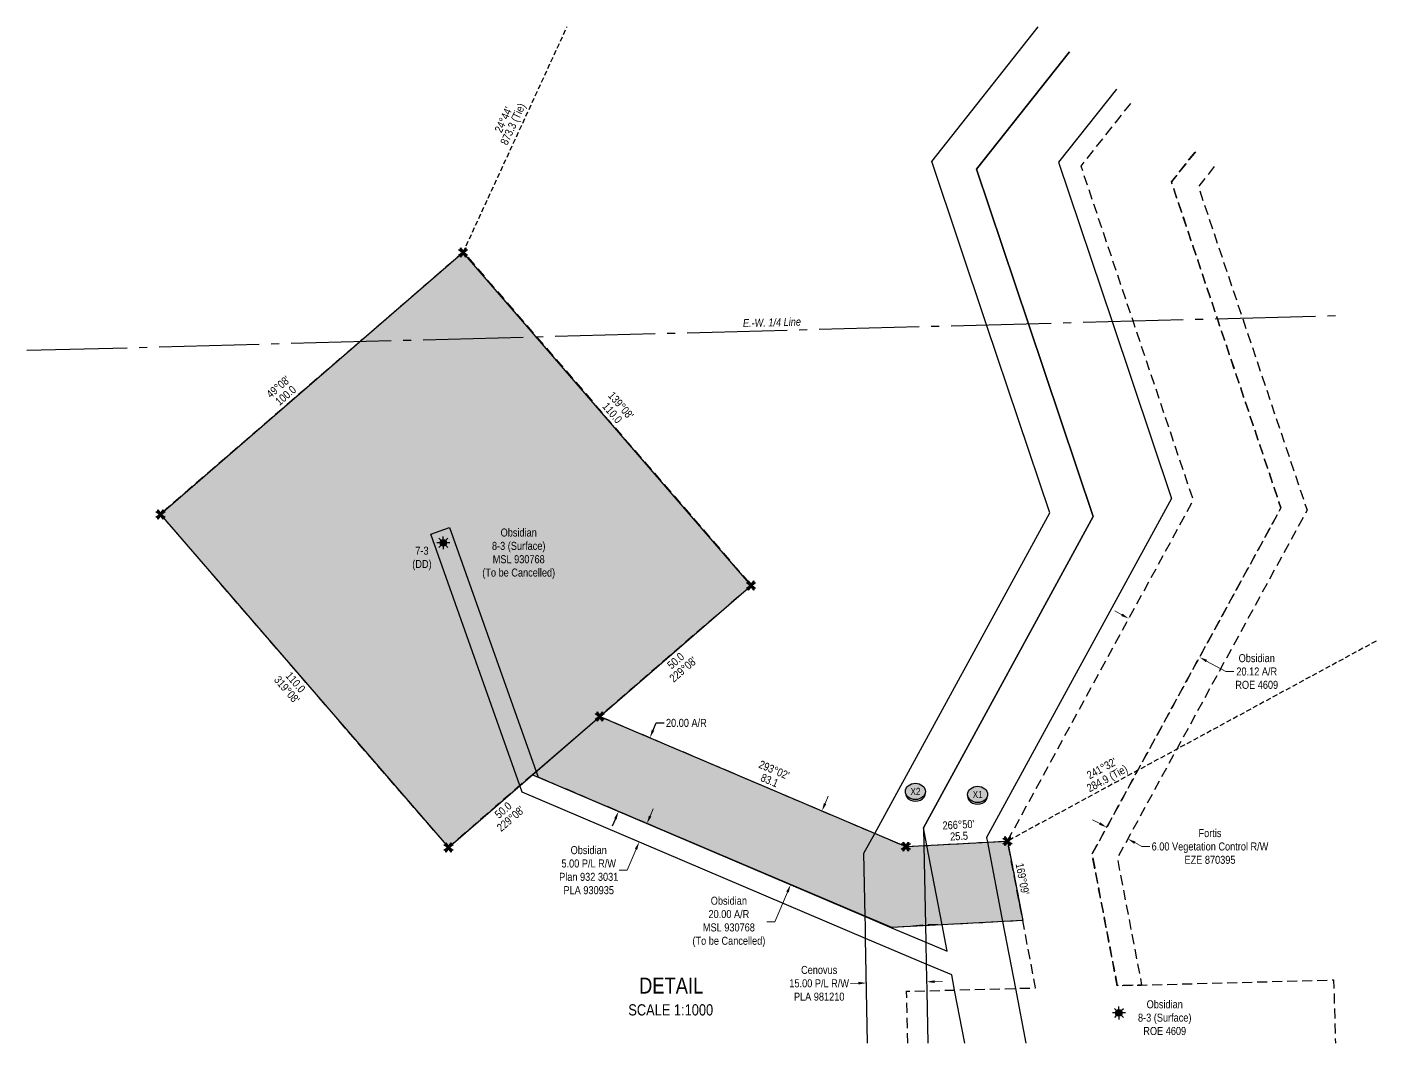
# Model space of a CAD drawing. Extents: x 625996 to 631026, y 5875928 to 5877704.
# Drawn here: x 629341 to 631026, y 5876135 to 5877404 of the extents above; entities that cross this region are included whole.
import ezdxf
from ezdxf.enums import TextEntityAlignment as Align

# ---------------------------------------------------------------- set-up
doc = ezdxf.new("R2010")
doc.units = 0
doc.header["$LTSCALE"] = 5
doc.header["$PDSIZE"] = 0.5
for name, pattern in [('foc-ACCESSROAD', [3.75, 2.5, -1.25]), ('foc-FLOWLINE', [3.75, 2.5, -1.25]), ('foc-QUARTERLINE', [33, 25, -3, 2, -3]), ('foc-TIELINE', [1.875, 1.25, -0.625])]:
    doc.linetypes.add(name, pattern=pattern)
doc.layers.get('Defpoints').update_dxf_attribs({"color": 9})
for name, color, linetype, lineweight in [('C-AR-T', 13, 'Continuous', 9), ('C-RW-T', 13, 'Continuous', 9), ('F-EZE-T', 190, 'Continuous', 9), ('F-RW-T', 190, 'Continuous', 9)]:
    doc.layers.add(name, color=color, linetype=linetype, lineweight=lineweight)
for name, color, linetype in [('C-RW', 13, 'Continuous'), ('C-WS', 13, 'foc-ACCESSROAD'), ('C-WS-S', 8, 'Continuous'), ('CG-NOTES', 7, 'Continuous'), ('F-EZE', 190, 'foc-FLOWLINE'), ('F-RW', 190, 'Continuous'), ('L-BD', 7, 'Continuous'), ('L-BD1', 253, 'Continuous'), ('L-MON', 1, 'Continuous'), ('L-QSEC', 8, 'foc-QUARTERLINE'), ('L-TIE', 7, 'foc-TIELINE'), ('P-CROSSINGS', 250, 'Continuous'), ('P-PROPOSED', 10, 'Continuous'), ('P-PROPOSED-H', 21, 'Continuous'), ('P-TXT', 4, 'Continuous')]:
    doc.layers.add(name, color=color, linetype=linetype)
doc.styles.add('80CG', font='ARIALN.TTF', dxfattribs={"height": 10})
doc.styles.add('80L', font='ARIALN.TTF', dxfattribs={"height": 10})
doc.styles.add('Crossing', font='ARIALN.TTF', dxfattribs={"height": 10})
doc.styles.get("Standard").update_dxf_attribs({"font": 'ARIALN.TTF'})
doc.dimstyles.new('Compass 5 000', dxfattribs={"dimscale": 5, "dimtxt": 9, "dimasz": 2, "dimexe": 0.2, "dimexo": 0.0625, "dimgap": 0.5, "dimtad": 0, "dimtih": 1, "dimtoh": 1, "dimzin": 0, "dimdsep": 46, "dimtxsty": '80CG', "dimcen": 0.1, "dimse1": 1, "dimse2": 1, "dimclrd": 256, "dimclrt": 256, "dimaunit": 1, "dimadec": 4, "dimazin": 0, "dimtfac": 0.06, "dimtofl": 0, "dimtmove": 0, "dimatfit": 1, "dimfxl": 0.2, "dimtolj": 1, "dimtzin": 0, "dimlwd": -1, "dimarcsym": 0})

# ---------------------------------------------------------------- blocks, each defined once
blk = doc.blocks.new('GAS')
h = blk.add_hatch(color=255)
h.dxf.hatch_style = 1
edge = h.paths.add_edge_path()
edge.add_arc((0, 0), 0.9, 0, 360)
for p, q in [((-0.81, 0), (-1.62, 0)), ((-0.57, 0.57), (-1.14, 1.14)), ((0, 0.81), (0, 1.62)), ((0.57, 0.57), (1.14, 1.14)), ((1.62, 0), (0.81, 0)), ((-0.57, -0.57), (-1.14, -1.14)), ((0, -0.81), (0, -1.62)), ((1.14, -1.14), (0.57, -0.57))]:
    blk.add_line(p, q)
blk.add_circle((0, 0), 0.8)
blk = doc.blocks.new('TEMP')
h = blk.add_hatch(color=255)
h.dxf.hatch_style = 1
h.paths.add_polyline_path([(0, 0.25), (-0.67, 1.15), (-0.67, 0.67), (-1.15, 0.67), (-0.25, 0), (-1.15, -0.67), (-0.67, -0.67), (-0.67, -1.15), (0, -0.25), (0.67, -1.15), (0.67, -0.67), (1.15, -0.67), (0.25, 0), (1.15, 0.67), (0.67, 0.67), (0.67, 1.15)])
h.paths.add_polyline_path([(0.57, 0.85), (0.57, 0.57), (0.85, 0.57), (0.08, 0), (0.85, -0.57), (0.57, -0.57), (0.57, -0.85), (0, -0.08), (-0.57, -0.85), (-0.57, -0.57), (-0.85, -0.57), (-0.08, 0), (-0.85, 0.57), (-0.57, 0.57), (-0.57, 0.85), (0, 0.08)], flags=16)
h = blk.add_hatch(color=1)
h.dxf.hatch_style = 1
h.paths.add_polyline_path([(0, 0.08), (-0.57, 0.85), (-0.57, 0.57), (-0.85, 0.57), (-0.08, 0), (-0.85, -0.57), (-0.57, -0.57), (-0.57, -0.85), (0, -0.08), (0.57, -0.85), (0.57, -0.57), (0.85, -0.57), (0.08, 0), (0.85, 0.57), (0.57, 0.57), (0.57, 0.85)])
at = {"color": 1}
for p, q in [((-0.08, 0), (0.08, 0)), ((0, 0.08), (0, -0.08))]:
    blk.add_line(p, q, dxfattribs=at)
at = {"color": 255, "flags": 128}
blk.add_lwpolyline([(-0.25, 0), (-1.15, 0.67), (-0.67, 0.67), (-0.67, 1.15), (0, 0.25), (0.67, 1.15), (0.67, 0.67), (1.15, 0.67), (0.25, 0), (1.15, -0.67), (0.67, -0.67), (0.67, -1.15), (0, -0.25), (-0.67, -1.15), (-0.67, -0.67), (-1.15, -0.67)], close=True, dxfattribs=at)
at = {"color": 1, "flags": 128}
blk.add_lwpolyline([(-0.08, 0), (-0.85, 0.57), (-0.57, 0.57), (-0.57, 0.85), (0, 0.08), (0.57, 0.85), (0.57, 0.57), (0.85, 0.57), (0.08, 0), (0.85, -0.57), (0.57, -0.57), (0.57, -0.85), (0, -0.08), (-0.57, -0.85), (-0.57, -0.57), (-0.85, -0.57)], close=True, dxfattribs=at)
blk = doc.blocks.new('*D456')
at = {"layer": 'C-RW-T', "transparency": 16777216}
for p, q in [((630119.5, 5876418.4), (630123.4, 5876427.6)), ((630101.9, 5876377), (630090.8, 5876350.9)), ((630090.8, 5876350.9), (630080.8, 5876350.9))]:
    blk.add_line(p, q, dxfattribs=at)
for points in [[(630118, 5876419.1), (630121.1, 5876417.8), (630115.6, 5876409.2)], [(630100.4, 5876377.7), (630103.4, 5876376.4), (630105.8, 5876386.2)]]:
    blk.add_solid(points, dxfattribs=at)
at = {"layer": 'Defpoints', "color": 0, "transparency": 16777216}
for p in [(630119, 5876407.8), (630105.8, 5876386.2), (630109.2, 5876384.8)]:
    blk.add_point(p, dxfattribs=at)
at = {"layer": 'C-RW-T', "transparency": 16777216, "insert": (630042.8, 5876350.9), "char_height": 10, "attachment_point": 5, "style": '80CG'}
blk.add_mtext('\\A1;Obsidian\\P5.00 P/L R/W\\PPlan 932 3031\\PPLA 930935', dxfattribs=at)
blk = doc.blocks.new('*D457')
at = {"layer": 'C-AR-T', "transparency": 16777216}
for p, q in [((630338.1, 5876434.1), (630342, 5876443.3)), ((630291.1, 5876323.6), (630275.2, 5876286.3)), ((630275.2, 5876286.3), (630265.2, 5876286.3))]:
    blk.add_line(p, q, dxfattribs=at)
for points in [[(630336.6, 5876434.7), (630339.6, 5876433.4), (630334.2, 5876424.9)], [(630289.6, 5876324.3), (630292.6, 5876323), (630295, 5876332.8)]]:
    blk.add_solid(points, dxfattribs=at)
at = {"layer": 'Defpoints', "color": 0, "transparency": 16777216}
for p in [(630325.1, 5876428.7), (630286, 5876336.7), (630295, 5876332.8)]:
    blk.add_point(p, dxfattribs=at)
at = {"layer": 'C-AR-T', "transparency": 16777216, "insert": (630217.9, 5876286.3), "char_height": 10, "attachment_point": 5, "style": '80CG'}
blk.add_mtext('\\A1;Obsidian\\P20.00 A/R\\PMSL 930768\\P(To be Cancelled)', dxfattribs=at)
blk = doc.blocks.new('*D458')
at = {"layer": 'Defpoints', "color": 0, "transparency": 16777216}
for p in [(630389.8, 5876211.4), (630389.8, 5876210), (630464.8, 5876212.9)]:
    blk.add_point(p, dxfattribs=at)
at = {"layer": 'F-RW-T', "transparency": 16777216}
for p, q in [((630379.8, 5876209.8), (630369.8, 5876209.6)), ((630474.8, 5876211.7), (630484.8, 5876211.9))]:
    blk.add_line(p, q, dxfattribs=at)
for points in [[(630379.8, 5876211.5), (630379.8, 5876208.2), (630389.8, 5876210)], [(630474.8, 5876213.4), (630474.8, 5876210.1), (630464.8, 5876211.5)]]:
    blk.add_solid(points, dxfattribs=at)
at = {"layer": 'F-RW-T', "transparency": 16777216, "insert": (630330.7, 5876209.6), "char_height": 10, "attachment_point": 5, "style": '80CG'}
blk.add_mtext('\\A1;Cenovus\\P15.00 P/L R/W\\PPLA 981210', dxfattribs=at)
blk = doc.blocks.new('*D459')
at = {"layer": 'C-AR-T', "transparency": 16777216}
for p, q in [((630708.7, 5876669.9), (630699.9, 5876674.7)), ((630814.6, 5876612.1), (630838.7, 5876599)), ((630838.7, 5876599), (630848.7, 5876599))]:
    blk.add_line(p, q, dxfattribs=at)
for points in [[(630709.5, 5876671.4), (630707.9, 5876668.4), (630717.5, 5876665.1)], [(630815.4, 5876613.6), (630813.8, 5876610.7), (630805.8, 5876616.9)]]:
    blk.add_solid(points, dxfattribs=at)
at = {"layer": 'Defpoints', "color": 0, "transparency": 16777216}
for p in [(630703.2, 5876638.9), (630805.8, 5876616.9), (630791.5, 5876590.7)]:
    blk.add_point(p, dxfattribs=at)
at = {"layer": 'C-AR-T', "transparency": 16777216, "insert": (630877.3, 5876599), "char_height": 10, "attachment_point": 5, "style": '80CG'}
blk.add_mtext('\\A1;Obsidian\\P20.12 A/R\\PROE 4609', dxfattribs=at)
blk = doc.blocks.new('*D460')
at = {"layer": 'Defpoints', "color": 0, "transparency": 16777216}
for p in [(630693.4, 5876410.9), (630716.2, 5876390), (630719.7, 5876396.5)]:
    blk.add_point(p, dxfattribs=at)
at = {"layer": 'F-EZE-T', "transparency": 16777216}
for p, q in [((630681.1, 5876409.2), (630672.3, 5876414)), ((630725, 5876385.3), (630733.8, 5876380.5)), ((630733.8, 5876380.5), (630743.8, 5876380.5))]:
    blk.add_line(p, q, dxfattribs=at)
for points in [[(630681.9, 5876410.7), (630680.3, 5876407.8), (630689.9, 5876404.4)], [(630725.8, 5876386.7), (630724.2, 5876383.8), (630716.2, 5876390)]]:
    blk.add_solid(points, dxfattribs=at)
at = {"layer": 'F-EZE-T', "transparency": 16777216, "insert": (630818.9, 5876380.5), "char_height": 10, "attachment_point": 5, "style": '80CG'}
blk.add_mtext('\\A1;Fortis\\P6.00 Vegetation Control R/W\\PEZE 870395', dxfattribs=at)
blk = doc.blocks.new('xing2')
h = blk.add_hatch(color=50)
h.dxf.hatch_style = 1
edge = h.paths.add_edge_path()
edge.add_ellipse((0, 0), major_axis=(-12.5, 0), ratio=0.816297, start_angle=0, end_angle=360)
h = blk.add_hatch(color=250)
h.dxf.hatch_style = 1
edge = h.paths.add_edge_path()
edge.add_ellipse((0, -2), major_axis=(-12.5, 0), ratio=0.816297, start_angle=0, end_angle=180)
edge.add_line((12.5, -2), (12.5, 0))
edge.add_ellipse((0, 0), major_axis=(-12.5, 0), ratio=0.816297, start_angle=0, end_angle=180, ccw=False)
edge.add_line((-12.5, 0), (-12.5, -2))
at = {"color": 250}
blk.add_ellipse((0, 0), major_axis=(-12.5, 0), ratio=0.816297, dxfattribs=at)
blk.add_ellipse((0, -2), major_axis=(-12.5, 0), ratio=0.816297, start_param=0, end_param=3.141593, dxfattribs=at)
at = {"color": 250, "style": 'Crossing'}
blk.add_attdef('CROSSING', text='', height=9, dxfattribs=at).set_placement((0.1, 0), align=Align.MIDDLE_CENTER)
at = {"color": 250, "style": 'Crossing', "flags": 1}
for tag, p in [('OWNER', (0.1, -12.5)), ('DESCRIPTION', (0.1, -25.8)), ('LOCATION', (0.1, -39.3)), ('DWG_REF', (0.1, -52.8))]:
    blk.add_attdef(tag, text='', height=9, dxfattribs=at).set_placement(p, align=Align.MIDDLE_CENTER)
blk = doc.blocks.new('*D469')
at = {"layer": 'Defpoints', "color": 0, "transparency": 16777216}
for p in [(630117, 5876517.4), (630119.3, 5876516.4), (630077.8, 5876425.3)]:
    blk.add_point(p, dxfattribs=at)
at = {"layer": 'P-TXT', "transparency": 16777216}
for p, q in [((630123.2, 5876525.6), (630127.1, 5876534.8)), ((630127.1, 5876534.8), (630137.1, 5876534.8)), ((630076.2, 5876415.1), (630072.2, 5876405.9))]:
    blk.add_line(p, q, dxfattribs=at)
for points in [[(630121.6, 5876526.3), (630124.7, 5876525), (630119.3, 5876516.4)], [(630074.6, 5876415.8), (630077.7, 5876414.5), (630080.1, 5876424.3)]]:
    blk.add_solid(points, dxfattribs=at)
at = {"layer": 'P-TXT', "transparency": 16777216, "insert": (630164.8, 5876534.8), "char_height": 10, "attachment_point": 5, "style": '80CG'}
blk.add_mtext('\\A1;20.00 A/R', dxfattribs=at)

msp = doc.modelspace()

# ---------------------------------------------------------------- hatches: boundary and pattern name
at = {"layer": 'P-PROPOSED-H'}
h = msp.add_hatch(color=256, dxfattribs=at)
h.dxf.hatch_style = 1
h.paths.add_polyline_path([(629885.833, 5877122.213), (629507.815, 5876795.2), (629867.529, 5876379.381), (629926.272, 5876430.199), (630056.537, 5876542.887), (630245.546, 5876706.393)])
h = msp.add_hatch(color=256, dxfattribs=at)
h.dxf.hatch_style = 1
h.paths.add_polyline_path([(630056.537, 5876542.887), (630438.965, 5876380.323), (630565.996, 5876387.347), (630584.968, 5876288.277), (630421.262, 5876279.225), (629972.345, 5876470.052)])

# ---------------------------------------------------------------- linework, layer by layer
at = {"layer": 'C-RW'}
for points in [[(630512.495, 5876135.09), (630499.821, 5876201.274), (630496.229, 5876220.036), (630464.378, 5876233.59), (630388.683, 5876265.811), (629959.726, 5876448.39), (629956.785, 5876456.677), (629845.387, 5876770.672), (629868.94, 5876779.029), (629979.616, 5876467.093), (630388.142, 5876293.207), (630421.197, 5876279.138), (630463.836, 5876260.989), (630490.563, 5876249.613), (630484.248, 5876282.594), (630465.26, 5876381.764), (630461.013, 5876403.947), (630673.09, 5876792.567), (630592.155, 5877033.369), (630527.315, 5877226.332), (630643.471, 5877372.868)], [(630702.224, 5877326.296), (630629.86, 5877235.002), (630696.682, 5877036.153), (630770.908, 5876815.304), (630539.705, 5876391.637), (630540.803, 5876385.904), (630559.791, 5876286.734), (630575.767, 5876203.299), (630588.829, 5876135.09)]]:
    msp.add_lwpolyline(points, dxfattribs=at)
at = {"layer": 'C-WS', "flags": 128}
for points in [[(630441.57, 5876135.09), (630439.851, 5876199.678), (630465.035, 5876200.349), (630499.821, 5876201.274), (630575.767, 5876203.299), (630601.111, 5876203.975), (630584.998, 5876288.117), (630565.996, 5876387.347), (630798.1, 5876812.913), (630722.834, 5877036.847), (630657.896, 5877230.105), (630721.826, 5877310.758)], [(630800.711, 5877248.227), (630770.715, 5877210.384), (630828.088, 5877039.655), (630907.528, 5876803.295), (630671.616, 5876371.006), (630703.078, 5876206.687), (630733.484, 5876207.495), (630973.386, 5876213.881), (630975.482, 5876135.09)]]:
    msp.add_lwpolyline(points, dxfattribs=at)
msp.add_lwpolyline([(630056.701, 5876543.029), (630400.146, 5876396.848), (630438.965, 5876380.323), (630461.455, 5876381.558), (630465.26, 5876381.764), (630540.803, 5876385.904), (630565.996, 5876387.347), (630584.998, 5876288.117), (630559.791, 5876286.734), (630484.248, 5876282.594), (630463.412, 5876282.456), (630421.197, 5876279.138), (630388.142, 5876293.207), (629979.616, 5876467.093), (629972.394, 5876470.167), (629956.785, 5876456.677), (629926.264, 5876430.295), (629867.444, 5876379.459), (629507.587, 5876795.84), (629756.721, 5877011.118), (629886.113, 5877122.979), (629977.681, 5877016.999), (630245.966, 5876706.6), (630056.701, 5876543.029)], close=True, dxfattribs=at)
at = {"layer": 'F-EZE', "flags": 128}
msp.add_lwpolyline([(630824.233, 5877229.582), (630804.357, 5877204.508), (630859.47, 5877040.493), (630940.16, 5876800.426), (630703.124, 5876366.077), (630733.484, 5876207.495), (630703.078, 5876206.687), (630671.616, 5876371.006), (630907.528, 5876803.295), (630828.084, 5877039.655), (630770.717, 5877210.384), (630800.712, 5877248.227)], dxfattribs=at)
at = {"layer": 'F-RW'}
for points in [[(630391.264, 5876135.09), (630388.683, 5876265.811), (630388.372, 5876281.615), (630388.142, 5876293.207), (630386.586, 5876372.001), (630400.146, 5876396.848), (630618.7, 5876797.346), (630539.846, 5877031.974), (630471.242, 5877236.132), (630604.264, 5877403.946)], [(630643.471, 5877372.868), (630527.315, 5877226.332), (630592.155, 5877033.369), (630673.09, 5876792.567), (630461.013, 5876403.947), (630461.455, 5876381.558), (630463.412, 5876282.456), (630463.836, 5876260.989), (630464.378, 5876233.59), (630465.035, 5876200.349), (630466.323, 5876135.09)]]:
    msp.add_lwpolyline(points, dxfattribs=at)
at = {"layer": 'L-QSEC'}
msp.add_line((629341.092, 5877000.14), (630984.726, 5877043.888), dxfattribs=at)
at = {"layer": 'L-TIE'}
for p, q in [((629885.833, 5877122.213), (630015.656, 5877403.946)), ((631026.304, 5876636.939), (630565.996, 5876387.347))]:
    msp.add_line(p, q, dxfattribs=at)
at = {"layer": 'P-PROPOSED', "flags": 128}
for points in [[(629885.833, 5877122.213), (629507.815, 5876795.2), (629867.529, 5876379.381), (629926.272, 5876430.199), (630056.537, 5876542.887), (630245.546, 5876706.393)], [(630056.537, 5876542.887), (630438.965, 5876380.323), (630565.996, 5876387.347), (630584.968, 5876288.277), (630421.262, 5876279.225), (629972.345, 5876470.052)]]:
    msp.add_lwpolyline(points, close=True, dxfattribs=at)

# ---------------------------------------------------------------- block references
at = {"layer": 'C-WS-S', "xscale": 4.998345, "yscale": 4.998345, "zscale": 4.998345}
for p in [(629861.194, 5876759.745), (630705.116, 5876172.637)]:
    msp.add_blockref('GAS', p, dxfattribs=at)
at = {"layer": 'L-MON', "xscale": 4.998345, "yscale": 4.998345, "zscale": 4.998345}
for p in [(629885.833, 5877122.213), (629507.815, 5876795.2), (630245.546, 5876706.393), (630056.537, 5876542.887), (629867.529, 5876379.381), (630438.965, 5876380.323), (630565.996, 5876387.347)]:
    msp.add_blockref('TEMP', p, dxfattribs=at)
at = {"layer": 'P-CROSSINGS', "xscale": 0.999669, "yscale": 0.999669, "zscale": 0.999669}
for p, values in [((630450.904, 5876449.245), {'CROSSING': 'X2'}), ((630528.638, 5876445.51), {'CROSSING': 'X1'})]:
    msp.add_blockref('xing2', p, dxfattribs=at).add_auto_attribs(values)

# ---------------------------------------------------------------- texts
at = {"layer": 'C-AR-T', "attachment_point": 5, "style": '80CG'}
for s, insert, char_height in [('\\A1;Obsidian\\P8-3 (Surface)\\PMSL 930768\\P(To be Cancelled)', (629955.36, 5876746.119), 9.99669), ('\\A1;7-3\\P(DD)', (629834.483, 5876740.149), 9.9967), ('\\A1;Obsidian\\P8-3 (Surface)\\PROE 4609', (630762.357, 5876166.716), 9.99669)]:
    msp.add_mtext(s, dxfattribs=dict(at, insert=insert, char_height=char_height))
at = {"layer": 'CG-NOTES', "color": 3, "insert": (630063.627, 5876216.814), "char_height": 19.98762, "width": 161.76129, "attachment_point": 1, "style": '80CG'}
msp.add_mtext('\\pi42.092;DETAIL\\P\\pi28.623;{\\H0.7x;SCALE 1:1000}', dxfattribs=at)
at = {"layer": 'L-BD', "style": '80L'}
for s, height, rotation, p in [("24%%d44'", 9.9967, 65.2596, (629936.195, 5877288.236)), ('873.3 (Tie)', 9.99669, 65.2596, (629949.133, 5877282.274)), ("169°09'", 9.9967, 280.8407, (630584.702, 5876340.156))]:
    msp.add_text(s, height=height, rotation=rotation, dxfattribs=at).set_placement(p, align=Align.MIDDLE)
at = {"layer": 'L-BD'}
for s, height, rotation, p in [("49%%d08'", 9.9967, 40.862154, (629654.918, 5876954.527)), ('100.0', 9.9967, 40.862154, (629664.237, 5876943.754)), ("139%%d08'", 9.9967, 310.862154, (630083.091, 5876931.349)), ('110.0', 9.9967, 310.862154, (630072.318, 5876922.029)), ('50.0', 9.9967, 40.862154, (630151.412, 5876612.403)), ("229%%d08'", 9.9967, 40.862154, (630160.732, 5876601.629)), ("319%%d08'", 9.9967, 310.862154, (629665.763, 5876576.327)), ('110.0', 9.9967, 310.862154, (629676.537, 5876585.647)), ("293%%d02'", 9.9967, 336.970454, (630274.366, 5876476.188)), ("241%%d32'", 9.9967, 28.467744, (630683.586, 5876478.116)), ('83.1', 9.9967, 336.970454, (630268.793, 5876463.078)), ('284.9 (Tie)', 9.99669, 28.467744, (630690.376, 5876465.593)), ('50.0', 9.9967, 40.862154, (629935.87, 5876425.944)), ("229%%d08'", 9.9967, 40.862154, (629945.19, 5876415.17)), ("266%%d50'", 9.9967, 3.164954, (630504.604, 5876407.731)), ('25.5', 9.9967, 3.164954, (630505.391, 5876393.508))]:
    msp.add_text(s, height=height, rotation=rotation, dxfattribs=at).set_placement(p, align=Align.MIDDLE_CENTER)
at = {"layer": 'L-BD1', "insert": (630271.523, 5877040.01), "char_height": 9.99381, "width": 110.92391, "attachment_point": 2, "rotation": 1.524646, "style": '80L'}
msp.add_mtext('{\\fArial Narrow|b0|i1|c0|p34;E.-W. 1/4 Line}', dxfattribs=at)

# ---------------------------------------------------------------- dimensions: what is measured, and where the dimension line sits
at = {"layer": 'C-AR-T'}
for base, p1, p2, angle, text, picture, middle in [((630805.814, 5876616.912), (630703.195, 5876638.903), (630791.512, 5876590.706), 331.377502, 'Obsidian\\P20.12 A/R\\PROE 4609', '*D459', (630877.253, 5876598.962)), ((630295.009, 5876332.848), (630325.145, 5876428.706), (630285.98, 5876336.691), 246.943207, 'Obsidian\\P20.00 A/R\\PMSL 930768\\P(To be Cancelled)', '*D457', (630217.88, 5876286.34))]:
    dim = msp.add_linear_dim(base=base, p1=p1, p2=p2, angle=angle, text=text, dimstyle='Compass 5 000', dxfattribs=at)
    dim.commit()
    dim.dimension.update_dxf_attribs({"geometry": picture, "text_midpoint": middle, "dimtype": 161})
at = {"layer": 'C-RW-T'}
dim = msp.add_linear_dim(base=(630105.826, 5876386.205), p1=(630119.013, 5876407.76), p2=(630109.223, 5876384.759), angle=246.943701, text='Obsidian\\P5.00 P/L R/W\\PPlan 932 3031\\PPLA 930935', dimstyle='Compass 5 000', dxfattribs=at)
dim.commit()
dim.dimension.update_dxf_attribs({"geometry": '*D456', "text_midpoint": (630042.838, 5876350.868), "dimtype": 161})
at = {"layer": 'F-EZE-T'}
dim = msp.add_aligned_dim(p1=(630693.384, 5876410.894), p2=(630719.734, 5876396.514), distance=-7.366, text='Fortis\\P6.00 Vegetation Control R/W\\PEZE 870395', dimstyle='Compass 5 000', dxfattribs=at)
dim.commit()
dim.dimension.update_dxf_attribs({"geometry": '*D460', "text_midpoint": (630818.918, 5876380.467)})
at = {"layer": 'F-RW-T'}
dim = msp.add_aligned_dim(p1=(630464.786, 5876212.925), p2=(630389.756, 5876211.444), distance=1.399, text='Cenovus\\P15.00 P/L R/W\\PPLA 981210', dimstyle='Compass 5 000', dxfattribs=at)
dim.commit()
dim.dimension.update_dxf_attribs({"geometry": '*D458', "text_midpoint": (630330.702, 5876209.65)})
at = {"layer": 'P-TXT'}
dim = msp.add_linear_dim(base=(630119.255, 5876516.404), p1=(630077.78, 5876425.31), p2=(630116.967, 5876517.378), angle=66.943895, text='20.00 A/R', dimstyle='Compass 5 000', dxfattribs=at)
dim.commit()
dim.dimension.update_dxf_attribs({"geometry": '*D469', "text_midpoint": (630164.823, 5876534.806), "dimtype": 161})

doc.saveas('drawing.dxf')
